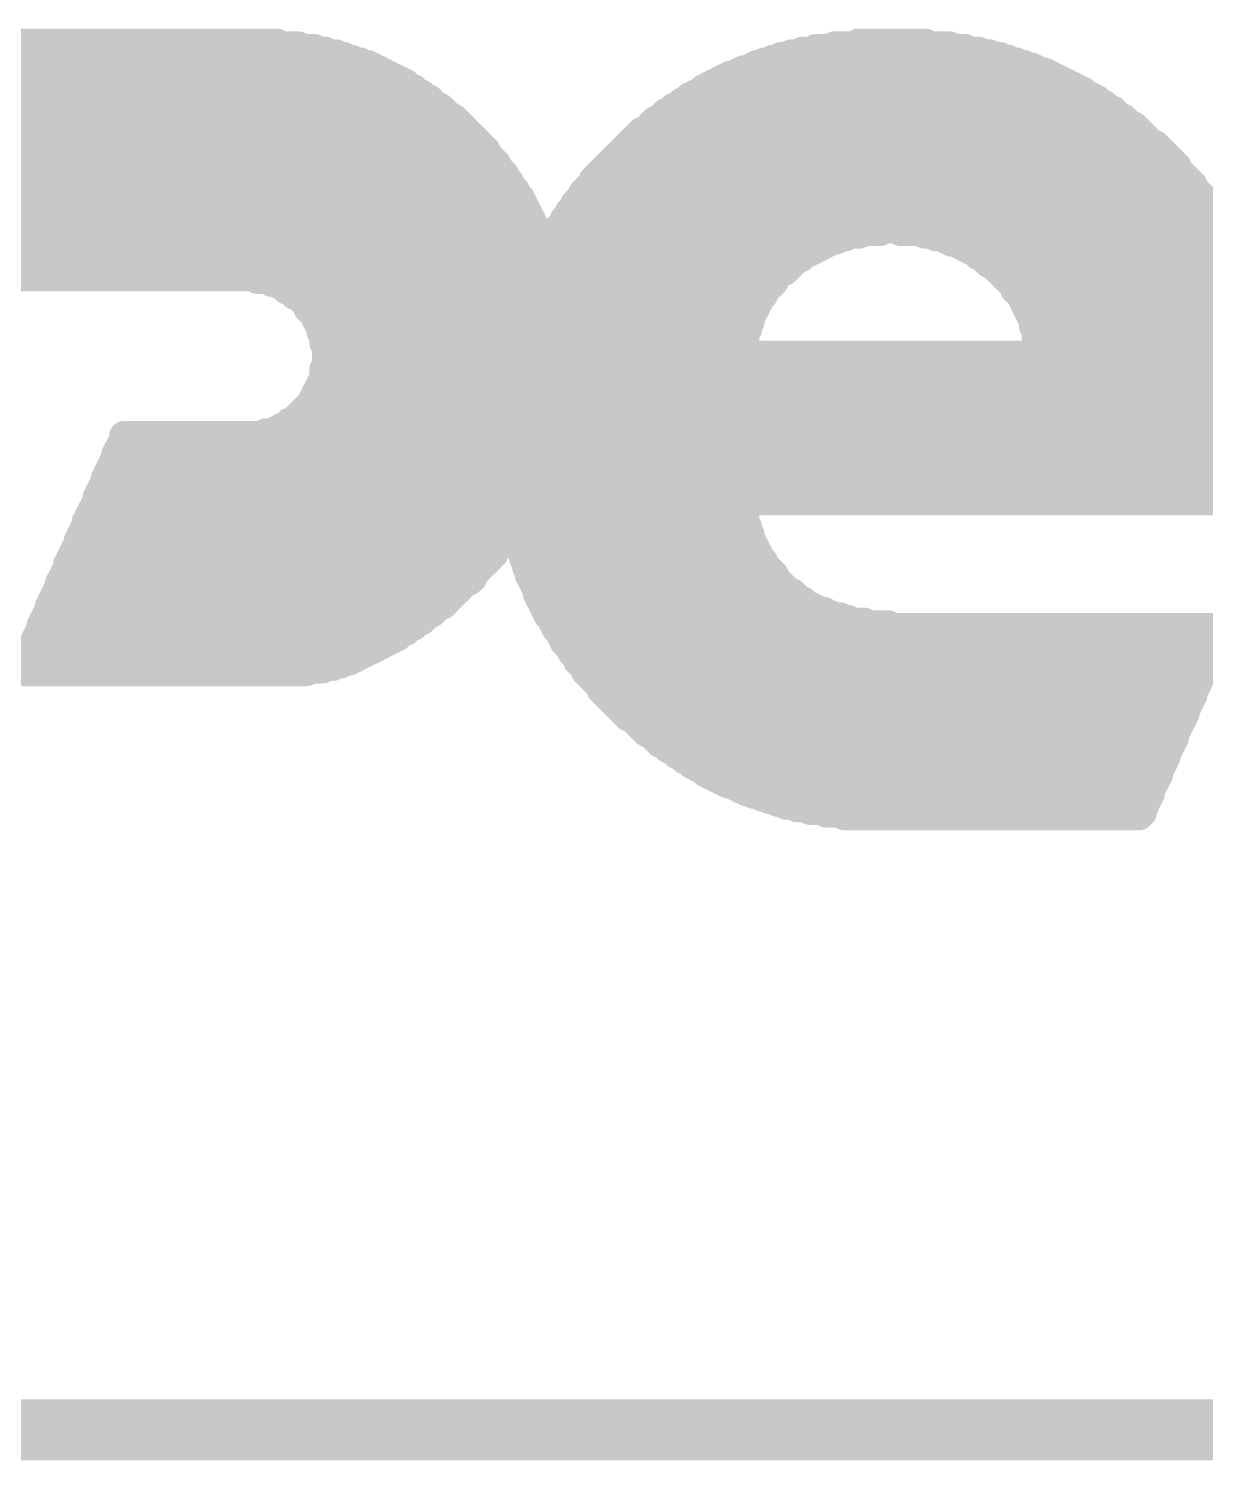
# Model space of a CAD drawing. Extents: x 97 to 206, y 100 to 175.
# Drawn here: x 155.256 to 157.182, y 162.45 to 164.793 of the extents above; entities that cross this region are included whole.
import ezdxf

# ---------------------------------------------------------------- set-up
doc = ezdxf.new("R2010")
doc.units = 0
doc.layers.get('0').update_dxf_attribs({"linetype": 'CONTINUOUS'})
doc.layers.add('SILK-TOP_PHO', color=9, linetype='CONTINUOUS')

# ---------------------------------------------------------------- blocks, each defined once
blk = doc.blocks.new('ROUND_117')
at = {"const_width": 0.02502}
blk.add_lwpolyline([(-0.01251, 0, 1), (0.01251, 0, 1)], format="xyb", close=True, dxfattribs=at)

msp = doc.modelspace()

# ---------------------------------------------------------------- linework, layer by layer
at = {"layer": 'SILK-TOP_PHO'}
for points, const_width in [([(154.850084, 164.767768), (155.662884, 164.767768)], 0.050038), ([(156.613606, 164.767768), (156.723842, 164.767768)], 0.050038), ([(154.850084, 164.763196), (155.697682, 164.763196)], 0.050038), ([(154.850084, 164.758878), (155.724098, 164.758878)], 0.050038), ([(154.850084, 164.75456), (155.74137, 164.75456)], 0.050038), ([(154.850084, 164.750242), (155.758896, 164.750242)], 0.050038), ([(154.850084, 164.745924), (155.772104, 164.745924)], 0.050038), ([(156.487114, 164.745924), (156.846016, 164.745924)], 0.050038), ([(156.50464, 164.750242), (156.82849, 164.750242)], 0.050038), ([(156.521912, 164.75456), (156.810964, 164.75456)], 0.050038), ([(156.543756, 164.758878), (156.78912, 164.758878)], 0.050038), ([(156.57449, 164.763196), (156.762958, 164.763196)], 0.050038), ([(154.850084, 164.741352), (155.785058, 164.741352)], 0.050038), ([(154.850084, 164.737034), (155.798266, 164.737034)], 0.050038), ([(154.850084, 164.732716), (155.81122, 164.732716)], 0.050038), ([(154.850084, 164.728398), (155.82011, 164.728398)], 0.050038), ([(154.850084, 164.72408), (155.828746, 164.72408)], 0.050038), ([(154.850084, 164.719762), (155.837382, 164.719762)], 0.050038), ([(156.417264, 164.719762), (156.920184, 164.719762)], 0.050038), ([(156.4259, 164.72408), (156.906976, 164.72408)], 0.050038), ([(156.439108, 164.728398), (156.89834, 164.728398)], 0.050038), ([(156.447744, 164.732716), (156.885132, 164.732716)], 0.050038), ([(156.460952, 164.737034), (156.872178, 164.737034)], 0.050038), ([(156.473906, 164.741352), (156.85897, 164.741352)], 0.050038), ([(154.850084, 164.71519), (155.846272, 164.71519)], 0.050038), ([(154.850084, 164.710872), (155.854908, 164.710872)], 0.050038), ([(154.850084, 164.706554), (155.863798, 164.706554)], 0.050038), ([(154.850084, 164.702236), (155.872434, 164.702236)], 0.050038), ([(154.850084, 164.697918), (155.876752, 164.697918)], 0.050038), ([(156.369258, 164.697918), (156.963872, 164.697918)], 0.050038), ([(156.377894, 164.702236), (156.954982, 164.702236)], 0.050038), ([(156.386784, 164.706554), (156.946346, 164.706554)], 0.050038), ([(156.39542, 164.710872), (156.93771, 164.710872)], 0.050038), ([(156.404056, 164.71519), (156.92882, 164.71519)], 0.050038), ([(154.850084, 164.693346), (155.885642, 164.693346)], 0.050038), ([(154.850084, 164.689028), (155.88996, 164.689028)], 0.050038), ([(154.850084, 164.68471), (155.898596, 164.68471)], 0.050038), ([(154.850084, 164.680392), (155.902914, 164.680392)], 0.050038), ([(154.850084, 164.676074), (155.911804, 164.676074)], 0.050038), ([(156.334206, 164.676074), (157.003242, 164.676074)], 0.050038), ([(156.338778, 164.680392), (156.994352, 164.680392)], 0.050038), ([(156.347414, 164.68471), (156.985716, 164.68471)], 0.050038), ([(156.35605, 164.689028), (156.981398, 164.689028)], 0.050038), ([(156.360622, 164.693346), (156.972508, 164.693346)], 0.050038), ([(154.850084, 164.671502), (155.916122, 164.671502)], 0.050038), ([(154.850084, 164.667184), (155.92044, 164.667184)], 0.050038), ([(154.850084, 164.662866), (155.929076, 164.662866)], 0.050038), ([(154.850084, 164.658548), (155.933648, 164.658548)], 0.050038), ([(154.850084, 164.65423), (155.937966, 164.65423)], 0.050038), ([(154.850084, 164.649912), (155.942284, 164.649912)], 0.050038), ([(156.29509, 164.649912), (157.03804, 164.649912)], 0.050038), ([(156.299408, 164.65423), (157.033722, 164.65423)], 0.050038), ([(156.308044, 164.658548), (157.029404, 164.658548)], 0.050038), ([(156.312362, 164.662866), (157.020514, 164.662866)], 0.050038), ([(156.321252, 164.667184), (157.016196, 164.667184)], 0.050038), ([(156.32557, 164.671502), (157.00756, 164.671502)], 0.050038), ([(154.850084, 164.64534), (155.95092, 164.64534)], 0.050038), ([(154.850084, 164.641022), (155.955492, 164.641022)], 0.050038), ([(154.850084, 164.636704), (155.95981, 164.636704)], 0.050038), ([(154.850084, 164.632386), (155.964128, 164.632386)], 0.050038), ([(154.850084, 164.628068), (155.968446, 164.628068)], 0.050038), ([(156.268928, 164.628068), (157.06852, 164.628068)], 0.050038), ([(156.273246, 164.632386), (157.064202, 164.632386)], 0.050038), ([(156.277564, 164.636704), (157.055566, 164.636704)], 0.050038), ([(156.281882, 164.641022), (157.051248, 164.641022)], 0.050038), ([(156.290772, 164.64534), (157.046676, 164.64534)], 0.050038), ([(154.850084, 164.623496), (155.972764, 164.623496)], 0.050038), ([(154.850084, 164.619178), (155.977082, 164.619178)], 0.050038), ([(154.850084, 164.61486), (155.981654, 164.61486)], 0.050038), ([(154.850084, 164.610542), (155.985972, 164.610542)], 0.050038), ([(154.850084, 164.606224), (155.99029, 164.606224)], 0.050038), ([(154.850084, 164.601652), (155.994608, 164.601652)], 0.050038), ([(156.238194, 164.601652), (157.099254, 164.601652)], 0.050038), ([(156.242512, 164.606224), (157.090364, 164.606224)], 0.050038), ([(156.247084, 164.610542), (157.086046, 164.610542)], 0.050038), ([(156.251402, 164.61486), (157.081728, 164.61486)], 0.050038), ([(156.25572, 164.619178), (157.07741, 164.619178)], 0.050038), ([(156.260038, 164.623496), (157.073092, 164.623496)], 0.050038), ([(154.426412, 164.597334), (155.998926, 164.597334)], 0.050038), ([(154.426412, 164.593016), (156.003498, 164.593016)], 0.050038), ([(154.430984, 164.588698), (156.003498, 164.588698)], 0.050038), ([(154.435302, 164.58438), (156.007816, 164.58438)], 0.050038), ([(154.435302, 164.580062), (156.012134, 164.580062)], 0.050038), ([(156.21635, 164.580062), (157.121098, 164.580062)], 0.050038), ([(156.220922, 164.58438), (157.116526, 164.58438)], 0.050038), ([(156.22524, 164.588698), (157.112208, 164.588698)], 0.050038), ([(156.229558, 164.593016), (157.10789, 164.593016)], 0.050038), ([(156.233876, 164.597334), (157.103572, 164.597334)], 0.050038), ([(154.43962, 164.57549), (156.016452, 164.57549)], 0.050038), ([(154.443938, 164.571172), (156.02077, 164.571172)], 0.050038), ([(154.443938, 164.566854), (156.02077, 164.566854)], 0.050038), ([(154.448256, 164.562536), (156.025342, 164.562536)], 0.050038), ([(154.448256, 164.558218), (156.02966, 164.558218)], 0.050038), ([(156.194506, 164.558218), (157.13837, 164.558218)], 0.050038), ([(156.199078, 164.562536), (157.134052, 164.562536)], 0.050038), ([(156.203396, 164.566854), (157.134052, 164.566854)], 0.050038), ([(156.207714, 164.571172), (157.129734, 164.571172)], 0.050038), ([(156.212032, 164.57549), (157.125416, 164.57549)], 0.050038), ([(154.452828, 164.553646), (156.033978, 164.553646)], 0.050038), ([(154.452828, 164.549328), (156.033978, 164.549328)], 0.050038), ([(154.457146, 164.54501), (156.038296, 164.54501)], 0.050038), ([(154.457146, 164.540692), (156.042614, 164.540692)], 0.050038), ([(154.461464, 164.536374), (156.042614, 164.536374)], 0.050038), ([(154.461464, 164.531802), (156.046932, 164.531802)], 0.050038), ([(156.172662, 164.531802), (157.160214, 164.531802)], 0.050038), ([(156.177234, 164.536374), (157.160214, 164.536374)], 0.050038), ([(156.181552, 164.54501), (157.151578, 164.54501)], 0.050038), ([(156.181552, 164.540692), (157.155896, 164.540692)], 0.050038), ([(156.18587, 164.549328), (157.14726, 164.549328)], 0.050038), ([(156.190188, 164.553646), (157.142942, 164.553646)], 0.050038), ([(154.465782, 164.527484), (156.051504, 164.527484)], 0.050038), ([(154.465782, 164.523166), (156.051504, 164.523166)], 0.050038), ([(154.4701, 164.518848), (156.055822, 164.518848)], 0.050038), ([(154.4701, 164.51453), (156.06014, 164.51453)], 0.050038), ([(154.4701, 164.510212), (156.06014, 164.510212)], 0.050038), ([(156.15539, 164.510212), (157.17774, 164.510212)], 0.050038), ([(156.159708, 164.51453), (157.17774, 164.51453)], 0.050038), ([(156.164026, 164.523166), (157.169104, 164.523166)], 0.050038), ([(156.164026, 164.518848), (157.173422, 164.518848)], 0.050038), ([(156.168344, 164.527484), (157.164532, 164.527484)], 0.050038), ([(154.474672, 164.50564), (156.064458, 164.50564)], 0.050038), ([(154.474672, 164.501322), (156.064458, 164.501322)], 0.050038), ([(154.47899, 164.497004), (156.068776, 164.497004)], 0.050038), ([(154.47899, 164.492686), (156.068776, 164.492686)], 0.050038), ([(154.47899, 164.488368), (156.073348, 164.488368)], 0.050038), ([(156.142182, 164.492686), (157.190948, 164.492686)], 0.050038), ([(156.142182, 164.488368), (157.195266, 164.488368)], 0.050038), ([(156.1465, 164.497004), (157.186376, 164.497004)], 0.050038), ([(156.151072, 164.50564), (157.182058, 164.50564)], 0.050038), ([(156.151072, 164.501322), (157.186376, 164.501322)], 0.050038), ([(154.483308, 164.483796), (156.073348, 164.483796)], 0.050038), ([(154.483308, 164.479478), (156.077666, 164.479478)], 0.050038), ([(154.483308, 164.47516), (156.077666, 164.47516)], 0.050038), ([(154.483308, 164.470842), (156.081984, 164.470842)], 0.050038), ([(154.487626, 164.466524), (156.081984, 164.466524)], 0.050038), ([(154.487626, 164.461952), (156.086302, 164.461952)], 0.050038), ([(156.124656, 164.466524), (158.260542, 164.466524)], 0.050038), ([(156.124656, 164.461952), (156.64942, 164.461952)], 0.050038), ([(156.129228, 164.470842), (158.260542, 164.470842)], 0.050038), ([(156.133546, 164.479478), (157.199584, 164.479478)], 0.050038), ([(156.133546, 164.47516), (158.260542, 164.47516)], 0.050038), ([(156.137864, 164.483796), (157.195266, 164.483796)], 0.050038), ([(156.683456, 164.461952), (158.260542, 164.461952)], 0.050038), ([(154.487626, 164.457634), (156.086302, 164.457634)], 0.050038), ([(154.491944, 164.453316), (156.09062, 164.453316)], 0.050038), ([(154.491944, 164.448998), (156.09062, 164.448998)], 0.050038), ([(154.491944, 164.44468), (156.09062, 164.44468)], 0.050038), ([(154.491944, 164.440362), (156.095192, 164.440362)], 0.050038), ([(156.111702, 164.44468), (156.566616, 164.44468)], 0.050038), ([(156.111702, 164.440362), (156.557726, 164.440362)], 0.050038), ([(156.11602, 164.453316), (156.592778, 164.453316)], 0.050038), ([(156.11602, 164.448998), (156.57957, 164.448998)], 0.050038), ([(156.120338, 164.457634), (156.614622, 164.457634)], 0.050038), ([(156.722826, 164.457634), (158.26486, 164.457634)], 0.050038), ([(156.740352, 164.453316), (158.26486, 164.453316)], 0.050038), ([(156.757878, 164.448998), (158.26486, 164.448998)], 0.050038), ([(156.766514, 164.44468), (158.26486, 164.44468)], 0.050038), ([(156.779722, 164.440362), (158.26486, 164.440362)], 0.050038), ([(154.491944, 164.43579), (156.095192, 164.43579)], 0.050038), ([(154.496262, 164.431472), (156.095192, 164.431472)], 0.050038), ([(154.496262, 164.427154), (156.531564, 164.427154)], 0.050038), ([(154.496262, 164.422836), (156.522928, 164.422836)], 0.050038), ([(154.496262, 164.418518), (156.51861, 164.418518)], 0.050038), ([(154.496262, 164.413946), (156.50972, 164.413946)], 0.050038), ([(156.107384, 164.43579), (156.54909, 164.43579)], 0.050038), ([(156.107384, 164.431472), (156.540454, 164.431472)], 0.050038), ([(156.788358, 164.43579), (158.26486, 164.43579)], 0.050038), ([(156.796994, 164.431472), (158.269178, 164.431472)], 0.050038), ([(156.805884, 164.427154), (158.269178, 164.427154)], 0.050038), ([(156.810202, 164.422836), (158.269178, 164.422836)], 0.050038), ([(156.818838, 164.418518), (157.710378, 164.418518)], 0.050038), ([(156.823156, 164.413946), (157.692852, 164.413946)], 0.050038), ([(154.496262, 164.409628), (156.505402, 164.409628)], 0.050038), ([(154.500834, 164.40531), (156.501084, 164.40531)], 0.050038), ([(154.500834, 164.400992), (156.496766, 164.400992)], 0.050038), ([(154.500834, 164.396674), (156.492448, 164.396674)], 0.050038), ([(154.500834, 164.392102), (156.483558, 164.392102)], 0.050038), ([(156.827728, 164.409628), (157.679898, 164.409628)], 0.050038), ([(156.836364, 164.40531), (157.671008, 164.40531)], 0.050038), ([(156.840682, 164.400992), (157.662372, 164.400992)], 0.050038), ([(156.845, 164.396674), (157.658054, 164.396674)], 0.050038), ([(156.849572, 164.392102), (157.649164, 164.392102)], 0.050038), ([(154.500834, 164.387784), (156.47924, 164.387784)], 0.050038), ([(155.631388, 164.383466), (156.474922, 164.383466)], 0.050038), ([(155.653232, 164.379148), (156.474922, 164.379148)], 0.050038), ([(155.66644, 164.37483), (156.470604, 164.37483)], 0.050038), ([(155.675076, 164.370512), (156.466032, 164.370512)], 0.050038), ([(156.85389, 164.387784), (157.644846, 164.387784)], 0.050038), ([(156.858208, 164.383466), (157.640528, 164.383466)], 0.050038), ([(156.862526, 164.379148), (157.63621, 164.379148)], 0.050038), ([(156.866844, 164.37483), (157.631892, 164.37483)], 0.050038), ([(156.871162, 164.370512), (157.62732, 164.370512)], 0.050038), ([(155.679394, 164.36594), (156.461714, 164.36594)], 0.050038), ([(155.688284, 164.361622), (156.457396, 164.361622)], 0.050038), ([(155.692602, 164.357304), (156.457396, 164.357304)], 0.050038), ([(155.701238, 164.352986), (156.453078, 164.352986)], 0.050038), ([(155.705556, 164.348668), (156.44876, 164.348668)], 0.050038), ([(155.710128, 164.344096), (156.44876, 164.344096)], 0.050038), ([(156.871162, 164.36594), (157.623002, 164.36594)], 0.050038), ([(156.875734, 164.361622), (157.618684, 164.361622)], 0.050038), ([(156.880052, 164.357304), (157.618684, 164.357304)], 0.050038), ([(156.88437, 164.352986), (157.614366, 164.352986)], 0.050038), ([(156.88437, 164.348668), (157.614366, 164.348668)], 0.050038), ([(156.888688, 164.344096), (157.610048, 164.344096)], 0.050038), ([(155.714446, 164.339778), (156.444442, 164.339778)], 0.050038), ([(155.714446, 164.33546), (156.444442, 164.33546)], 0.050038), ([(155.718764, 164.331142), (156.43987, 164.331142)], 0.050038), ([(155.723082, 164.326824), (156.43987, 164.326824)], 0.050038), ([(155.7274, 164.322252), (156.435552, 164.322252)], 0.050038), ([(156.888688, 164.339778), (157.605476, 164.339778)], 0.050038), ([(156.893006, 164.33546), (157.605476, 164.33546)], 0.050038), ([(156.893006, 164.331142), (157.605476, 164.331142)], 0.050038), ([(156.897578, 164.326824), (157.601158, 164.326824)], 0.050038), ([(156.897578, 164.322252), (157.601158, 164.322252)], 0.050038), ([(155.7274, 164.317934), (156.435552, 164.317934)], 0.050038), ([(155.731972, 164.313616), (156.435552, 164.313616)], 0.050038), ([(155.731972, 164.309298), (156.431234, 164.309298)], 0.050038), ([(155.73629, 164.30498), (156.431234, 164.30498)], 0.050038), ([(155.73629, 164.300662), (156.431234, 164.300662)], 0.050038), ([(156.901896, 164.317934), (157.601158, 164.317934)], 0.050038), ([(156.901896, 164.313616), (157.59684, 164.313616)], 0.050038), ([(156.901896, 164.309298), (157.59684, 164.309298)], 0.050038), ([(156.901896, 164.30498), (157.59684, 164.30498)], 0.050038), ([(156.906214, 164.300662), (157.59684, 164.300662)], 0.050038), ([(155.73629, 164.29609), (156.426916, 164.29609)], 0.050038), ([(155.740608, 164.291772), (156.426916, 164.291772)], 0.050038), ([(155.740608, 164.287454), (156.426916, 164.287454)], 0.050038), ([(155.740608, 164.283136), (156.426916, 164.283136)], 0.050038), ([(155.740608, 164.278818), (156.426916, 164.278818)], 0.050038), ([(155.744926, 164.274246), (156.426916, 164.274246)], 0.050038), ([(156.906214, 164.29609), (157.592522, 164.29609)], 0.050038), ([(156.906214, 164.291772), (157.592522, 164.291772)], 0.050038), ([(156.906214, 164.287454), (157.592522, 164.287454)], 0.050038), ([(156.910532, 164.283136), (157.592522, 164.283136)], 0.050038), ([(156.910532, 164.278818), (157.592522, 164.278818)], 0.050038), ([(156.910532, 164.274246), (157.592522, 164.274246)], 0.050038), ([(155.744926, 164.269928), (156.426916, 164.269928)], 0.050038), ([(155.744926, 164.26561), (156.422598, 164.26561)], 0.050038), ([(155.744926, 164.261292), (156.422598, 164.261292)], 0.050038), ([(155.744926, 164.256974), (157.588204, 164.256974)], 0.050038), ([(155.744926, 164.252402), (157.588204, 164.252402)], 0.050038), ([(156.910532, 164.269928), (157.592522, 164.269928)], 0.050038), ([(156.910532, 164.26561), (157.592522, 164.26561)], 0.050038), ([(156.910532, 164.261292), (157.588204, 164.261292)], 0.050038), ([(155.740608, 164.23513), (157.588204, 164.23513)], 0.050038), ([(155.740608, 164.230812), (157.588204, 164.230812)], 0.050038), ([(155.744926, 164.248084), (157.588204, 164.248084)], 0.050038), ([(155.744926, 164.243766), (157.588204, 164.243766)], 0.050038), ([(155.744926, 164.239448), (157.588204, 164.239448)], 0.050038), ([(155.731972, 164.204396), (157.588204, 164.204396)], 0.050038), ([(155.73629, 164.213286), (157.588204, 164.213286)], 0.050038), ([(155.73629, 164.208968), (157.588204, 164.208968)], 0.050038), ([(155.740608, 164.22624), (157.588204, 164.22624)], 0.050038), ([(155.740608, 164.221922), (157.588204, 164.221922)], 0.050038), ([(155.740608, 164.217604), (157.588204, 164.217604)], 0.050038), ([(155.723082, 164.187124), (157.588204, 164.187124)], 0.050038), ([(155.723082, 164.182552), (157.588204, 164.182552)], 0.050038), ([(155.7274, 164.19576), (157.588204, 164.19576)], 0.050038), ([(155.7274, 164.191442), (157.588204, 164.191442)], 0.050038), ([(155.731972, 164.200078), (157.588204, 164.200078)], 0.050038), ([(155.69692, 164.15639), (157.588204, 164.15639)], 0.050038), ([(155.701238, 164.160962), (157.588204, 164.160962)], 0.050038), ([(155.705556, 164.16528), (157.588204, 164.16528)], 0.050038), ([(155.710128, 164.169598), (157.588204, 164.169598)], 0.050038), ([(155.714446, 164.173916), (157.588204, 164.173916)], 0.050038), ([(155.718764, 164.178234), (157.588204, 164.178234)], 0.050038), ([(155.662122, 164.134546), (157.588204, 164.134546)], 0.050038), ([(155.670758, 164.139118), (157.588204, 164.139118)], 0.050038), ([(155.679394, 164.143436), (157.588204, 164.143436)], 0.050038), ([(155.683712, 164.147754), (157.588204, 164.147754)], 0.050038), ([(155.692602, 164.152072), (157.588204, 164.152072)], 0.050038), ([(155.408884, 164.112702), (157.588204, 164.112702)], 0.050038), ([(155.413202, 164.12591), (157.588204, 164.12591)], 0.050038), ([(155.413202, 164.121592), (157.588204, 164.121592)], 0.050038), ([(155.413202, 164.117274), (157.588204, 164.117274)], 0.050038), ([(155.644596, 164.130228), (157.588204, 164.130228)], 0.050038), ([(155.399994, 164.09543), (157.588204, 164.09543)], 0.050038), ([(155.399994, 164.091112), (157.588204, 164.091112)], 0.050038), ([(155.399994, 164.08654), (157.588204, 164.08654)], 0.050038), ([(155.404312, 164.104066), (157.588204, 164.104066)], 0.050038), ([(155.404312, 164.099748), (157.588204, 164.099748)], 0.050038), ([(155.408884, 164.108384), (157.588204, 164.108384)], 0.050038), ([(155.38704, 164.064696), (157.588204, 164.064696)], 0.050038), ([(155.391358, 164.073586), (157.588204, 164.073586)], 0.050038), ([(155.391358, 164.069268), (157.588204, 164.069268)], 0.050038), ([(155.395676, 164.082222), (157.588204, 164.082222)], 0.050038), ([(155.395676, 164.077904), (157.588204, 164.077904)], 0.050038), ([(155.37815, 164.042852), (157.588204, 164.042852)], 0.050038), ([(155.382722, 164.05606), (157.588204, 164.05606)], 0.050038), ([(155.382722, 164.051742), (157.588204, 164.051742)], 0.050038), ([(155.382722, 164.047424), (157.588204, 164.047424)], 0.050038), ([(155.38704, 164.060378), (157.588204, 164.060378)], 0.050038), ([(155.369514, 164.02558), (157.588204, 164.02558)], 0.050038), ([(155.369514, 164.021262), (157.588204, 164.021262)], 0.050038), ([(155.369514, 164.01669), (156.422598, 164.01669)], 0.050038), ([(155.373832, 164.034216), (157.588204, 164.034216)], 0.050038), ([(155.373832, 164.029898), (157.588204, 164.029898)], 0.050038), ([(155.37815, 164.038534), (157.588204, 164.038534)], 0.050038), ([(155.356306, 163.994846), (156.426916, 163.994846)], 0.050038), ([(155.360878, 164.003736), (156.426916, 164.003736)], 0.050038), ([(155.360878, 163.999418), (156.426916, 163.999418)], 0.050038), ([(155.365196, 164.012372), (156.422598, 164.012372)], 0.050038), ([(155.365196, 164.008054), (156.426916, 164.008054)], 0.050038), ([(155.34767, 163.973002), (156.042614, 163.973002)], 0.050038), ([(155.351988, 163.98621), (156.426916, 163.98621)], 0.050038), ([(155.351988, 163.981892), (156.426916, 163.981892)], 0.050038), ([(155.351988, 163.977574), (156.046932, 163.977574)], 0.050038), ([(155.356306, 163.990528), (156.426916, 163.990528)], 0.050038), ([(156.054806, 163.977574), (156.431234, 163.977574)], 0.050038), ([(156.054806, 163.973002), (156.431234, 163.973002)], 0.050038), ([(155.339034, 163.95573), (156.02966, 163.95573)], 0.050038), ([(155.339034, 163.951412), (156.02966, 163.951412)], 0.050038), ([(155.339034, 163.94684), (156.025342, 163.94684)], 0.050038), ([(155.343352, 163.964366), (156.038296, 163.964366)], 0.050038), ([(155.343352, 163.960048), (156.033978, 163.960048)], 0.050038), ([(155.34767, 163.968684), (156.038296, 163.968684)], 0.050038), ([(156.054806, 163.968684), (156.431234, 163.968684)], 0.050038), ([(156.054806, 163.964366), (156.435552, 163.964366)], 0.050038), ([(156.059378, 163.960048), (156.435552, 163.960048)], 0.050038), ([(156.059378, 163.95573), (156.435552, 163.95573)], 0.050038), ([(156.059378, 163.951412), (156.43987, 163.951412)], 0.050038), ([(156.063696, 163.94684), (156.43987, 163.94684)], 0.050038), ([(155.325826, 163.924996), (156.007816, 163.924996)], 0.050038), ([(155.330144, 163.933886), (156.016452, 163.933886)], 0.050038), ([(155.330144, 163.929568), (156.012134, 163.929568)], 0.050038), ([(155.334462, 163.942522), (156.02077, 163.942522)], 0.050038), ([(155.334462, 163.938204), (156.016452, 163.938204)], 0.050038), ([(156.063696, 163.942522), (156.444442, 163.942522)], 0.050038), ([(156.063696, 163.938204), (156.444442, 163.938204)], 0.050038), ([(156.068014, 163.933886), (156.44876, 163.933886)], 0.050038), ([(156.068014, 163.929568), (156.44876, 163.929568)], 0.050038), ([(156.068014, 163.924996), (156.453078, 163.924996)], 0.050038), ([(155.31719, 163.903152), (155.985972, 163.903152)], 0.050038), ([(155.31719, 163.898834), (155.981654, 163.898834)], 0.050038), ([(155.321508, 163.91636), (155.998926, 163.91636)], 0.050038), ([(155.321508, 163.912042), (155.994608, 163.912042)], 0.050038), ([(155.321508, 163.907724), (155.99029, 163.907724)], 0.050038), ([(155.325826, 163.920678), (156.003498, 163.920678)], 0.050038), ([(156.072332, 163.920678), (156.457396, 163.920678)], 0.050038), ([(156.072332, 163.91636), (156.457396, 163.91636)], 0.050038), ([(156.072332, 163.912042), (156.461714, 163.912042)], 0.050038), ([(156.07665, 163.907724), (156.466032, 163.907724)], 0.050038), ([(156.07665, 163.903152), (156.470604, 163.903152)], 0.050038), ([(156.07665, 163.898834), (156.474922, 163.898834)], 0.050038), ([(155.3083, 163.88588), (155.968446, 163.88588)], 0.050038), ([(155.3083, 163.881562), (155.964128, 163.881562)], 0.050038), ([(155.3083, 163.87699), (155.95981, 163.87699)], 0.050038), ([(155.312872, 163.894516), (155.981654, 163.894516)], 0.050038), ([(155.312872, 163.890198), (155.977082, 163.890198)], 0.050038), ([(156.081222, 163.894516), (156.474922, 163.894516)], 0.050038), ([(156.081222, 163.890198), (156.47924, 163.890198)], 0.050038), ([(156.08554, 163.88588), (156.483558, 163.88588)], 0.050038), ([(156.08554, 163.881562), (156.487876, 163.881562)], 0.050038), ([(156.089858, 163.87699), (156.492448, 163.87699)], 0.050038), ([(155.295346, 163.855146), (155.937966, 163.855146)], 0.050038), ([(155.299664, 163.864036), (155.946602, 163.864036)], 0.050038), ([(155.299664, 163.859718), (155.942284, 163.859718)], 0.050038), ([(155.303982, 163.872672), (155.955492, 163.872672)], 0.050038), ([(155.303982, 163.868354), (155.95092, 163.868354)], 0.050038), ([(156.089858, 163.872672), (156.496766, 163.872672)], 0.050038), ([(156.089858, 163.868354), (156.505402, 163.868354)], 0.050038), ([(156.094176, 163.864036), (156.50972, 163.864036)], 0.050038), ([(156.094176, 163.859718), (156.514292, 163.859718)], 0.050038), ([(156.098494, 163.855146), (156.522928, 163.855146)], 0.050038), ([(155.286456, 163.833302), (155.907232, 163.833302)], 0.050038), ([(155.286456, 163.828984), (155.902914, 163.828984)], 0.050038), ([(155.291028, 163.84651), (155.924758, 163.84651)], 0.050038), ([(155.291028, 163.842192), (155.92044, 163.842192)], 0.050038), ([(155.291028, 163.837874), (155.916122, 163.837874)], 0.050038), ([(155.295346, 163.850828), (155.933648, 163.850828)], 0.050038), ([(156.098494, 163.850828), (156.527246, 163.850828)], 0.050038), ([(156.102812, 163.84651), (156.535882, 163.84651)], 0.050038), ([(156.102812, 163.842192), (156.544772, 163.842192)], 0.050038), ([(156.107384, 163.837874), (156.557726, 163.837874)], 0.050038), ([(156.107384, 163.833302), (156.566616, 163.833302)], 0.050038), ([(156.111702, 163.828984), (156.584142, 163.828984)], 0.050038), ([(155.27782, 163.81603), (155.885642, 163.81603)], 0.050038), ([(155.27782, 163.811712), (155.876752, 163.811712)], 0.050038), ([(155.27782, 163.80714), (155.872434, 163.80714)], 0.050038), ([(155.282138, 163.824666), (155.898596, 163.824666)], 0.050038), ([(155.282138, 163.820348), (155.88996, 163.820348)], 0.050038), ([(156.11602, 163.824666), (156.597096, 163.824666)], 0.050038), ([(156.11602, 163.820348), (156.623258, 163.820348)], 0.050038), ([(156.120338, 163.81603), (156.662628, 163.81603)], 0.050038), ([(156.120338, 163.811712), (157.588204, 163.811712)], 0.050038), ([(156.124656, 163.80714), (157.588204, 163.80714)], 0.050038), ([(155.264612, 163.785296), (155.833064, 163.785296)], 0.050038), ([(155.269184, 163.794186), (155.85059, 163.794186)], 0.050038), ([(155.269184, 163.789868), (155.841954, 163.789868)], 0.050038), ([(155.273502, 163.802822), (155.863798, 163.802822)], 0.050038), ([(155.273502, 163.798504), (155.859226, 163.798504)], 0.050038), ([(156.129228, 163.802822), (157.588204, 163.802822)], 0.050038), ([(156.129228, 163.798504), (157.199584, 163.798504)], 0.050038), ([(156.133546, 163.794186), (157.199584, 163.794186)], 0.050038), ([(156.133546, 163.789868), (157.195266, 163.789868)], 0.050038), ([(156.137864, 163.785296), (157.195266, 163.785296)], 0.050038), ([(155.255976, 163.763452), (155.789376, 163.763452)], 0.050038), ([(155.255976, 163.759134), (155.78074, 163.759134)], 0.050038), ([(155.260294, 163.77666), (155.815792, 163.77666)], 0.050038), ([(155.260294, 163.772342), (155.806902, 163.772342)], 0.050038), ([(155.260294, 163.768024), (155.798266, 163.768024)], 0.050038), ([(155.264612, 163.780978), (155.824428, 163.780978)], 0.050038), ([(156.142182, 163.780978), (157.190948, 163.780978)], 0.050038), ([(156.1465, 163.77666), (157.190948, 163.77666)], 0.050038), ([(156.1465, 163.772342), (157.186376, 163.772342)], 0.050038), ([(156.151072, 163.768024), (157.186376, 163.768024)], 0.050038), ([(156.15539, 163.763452), (157.186376, 163.763452)], 0.050038), ([(156.15539, 163.759134), (157.182058, 163.759134)], 0.050038), ([(155.24734, 163.74618), (155.737052, 163.74618)], 0.050038), ([(155.24734, 163.741862), (155.71089, 163.741862)], 0.050038), ([(155.251658, 163.754816), (155.767532, 163.754816)], 0.050038), ([(155.251658, 163.750498), (155.754578, 163.750498)], 0.050038), ([(156.159708, 163.754816), (157.182058, 163.754816)], 0.050038), ([(156.164026, 163.750498), (157.17774, 163.750498)], 0.050038), ([(156.168344, 163.74618), (157.17774, 163.74618)], 0.050038), ([(156.168344, 163.741862), (157.173422, 163.741862)], 0.050038), ([(156.172662, 163.73729), (157.173422, 163.73729)], 0.050038), ([(156.177234, 163.732972), (157.173422, 163.732972)], 0.050038), ([(156.181552, 163.728654), (157.169104, 163.728654)], 0.050038), ([(156.18587, 163.724336), (157.169104, 163.724336)], 0.050038), ([(156.190188, 163.720018), (157.164532, 163.720018)], 0.050038), ([(156.194506, 163.715446), (157.164532, 163.715446)], 0.050038), ([(156.194506, 163.711128), (157.160214, 163.711128)], 0.050038), ([(156.199078, 163.70681), (157.160214, 163.70681)], 0.050038), ([(156.203396, 163.702492), (157.160214, 163.702492)], 0.050038), ([(156.207714, 163.698174), (157.155896, 163.698174)], 0.050038), ([(156.212032, 163.693602), (157.155896, 163.693602)], 0.050038), ([(156.21635, 163.689284), (157.151578, 163.689284)], 0.050038), ([(156.220922, 163.684966), (157.151578, 163.684966)], 0.050038), ([(156.22524, 163.680648), (157.14726, 163.680648)], 0.050038), ([(156.229558, 163.67633), (157.14726, 163.67633)], 0.050038), ([(156.233876, 163.672012), (157.14726, 163.672012)], 0.050038), ([(156.238194, 163.66744), (157.142942, 163.66744)], 0.050038), ([(156.247084, 163.663122), (157.142942, 163.663122)], 0.050038), ([(156.251402, 163.658804), (157.13837, 163.658804)], 0.050038), ([(156.25572, 163.654486), (157.13837, 163.654486)], 0.050038), ([(156.260038, 163.650168), (157.134052, 163.650168)], 0.050038), ([(156.264356, 163.645596), (157.134052, 163.645596)], 0.050038), ([(156.268928, 163.641278), (157.129734, 163.641278)], 0.050038), ([(156.277564, 163.63696), (157.129734, 163.63696)], 0.050038), ([(156.281882, 163.632642), (157.129734, 163.632642)], 0.050038), ([(156.2862, 163.628324), (157.125416, 163.628324)], 0.050038), ([(156.290772, 163.623752), (157.125416, 163.623752)], 0.050038), ([(156.299408, 163.619434), (157.121098, 163.619434)], 0.050038), ([(156.303726, 163.615116), (157.121098, 163.615116)], 0.050038), ([(156.312362, 163.610798), (157.116526, 163.610798)], 0.050038), ([(156.316934, 163.60648), (157.116526, 163.60648)], 0.050038), ([(156.32557, 163.602162), (157.116526, 163.602162)], 0.050038), ([(156.329888, 163.59759), (157.112208, 163.59759)], 0.050038), ([(156.338778, 163.593272), (157.112208, 163.593272)], 0.050038), ([(156.343096, 163.588954), (157.10789, 163.588954)], 0.050038), ([(156.351732, 163.584636), (157.10789, 163.584636)], 0.050038), ([(156.360622, 163.580318), (157.103572, 163.580318)], 0.050038), ([(156.36494, 163.575746), (157.103572, 163.575746)], 0.050038), ([(156.373576, 163.571428), (157.103572, 163.571428)], 0.050038), ([(156.382212, 163.56711), (157.099254, 163.56711)], 0.050038), ([(156.391102, 163.562792), (157.099254, 163.562792)], 0.050038), ([(156.399738, 163.558474), (157.094682, 163.558474)], 0.050038), ([(156.412946, 163.553902), (157.094682, 163.553902)], 0.050038), ([(156.421582, 163.549584), (157.090364, 163.549584)], 0.050038), ([(156.430472, 163.545266), (157.090364, 163.545266)], 0.050038), ([(156.443426, 163.540948), (157.090364, 163.540948)], 0.050038), ([(156.456634, 163.53663), (157.086046, 163.53663)], 0.050038), ([(156.469588, 163.532312), (157.086046, 163.532312)], 0.050038), ([(156.482796, 163.52774), (157.081728, 163.52774)], 0.050038), ([(156.49575, 163.523422), (157.081728, 163.523422)], 0.050038), ([(156.513276, 163.519104), (157.07741, 163.519104)], 0.050038), ([(156.53512, 163.514786), (157.07741, 163.514786)], 0.050038), ([(156.561282, 163.510468), (157.07741, 163.510468)], 0.050038), ([(156.591762, 163.505896), (157.073092, 163.505896)], 0.050038), ([(140.24991, 162.500056), (191.499998, 162.500056)], 0.100076)]:
    msp.add_lwpolyline(points, dxfattribs=dict(at, const_width=const_width))

# ---------------------------------------------------------------- block references
for p in [(155.662884, 164.767768), (156.613606, 164.767768), (156.723842, 164.767768), (155.697682, 164.763196), (155.724098, 164.758878), (155.74137, 164.75456), (155.758896, 164.750242), (155.772104, 164.745924), (156.487114, 164.745924), (156.50464, 164.750242), (156.521912, 164.75456), (156.543756, 164.758878), (156.57449, 164.763196), (156.762958, 164.763196), (156.78912, 164.758878), (156.810964, 164.75456), (156.82849, 164.750242), (156.846016, 164.745924), (155.785058, 164.741352), (155.798266, 164.737034), (155.81122, 164.732716), (155.82011, 164.728398), (155.828746, 164.72408), (155.837382, 164.719762), (156.417264, 164.719762), (156.4259, 164.72408), (156.439108, 164.728398), (156.447744, 164.732716), (156.460952, 164.737034), (156.473906, 164.741352), (156.85897, 164.741352), (156.872178, 164.737034), (156.885132, 164.732716), (156.89834, 164.728398), (156.906976, 164.72408), (156.920184, 164.719762), (155.846272, 164.71519), (155.854908, 164.710872), (155.863798, 164.706554), (155.872434, 164.702236), (155.876752, 164.697918), (156.369258, 164.697918), (156.377894, 164.702236), (156.386784, 164.706554), (156.39542, 164.710872), (156.404056, 164.71519), (156.92882, 164.71519), (156.93771, 164.710872), (156.946346, 164.706554), (156.954982, 164.702236), (156.963872, 164.697918), (155.885642, 164.693346), (155.88996, 164.689028), (155.898596, 164.68471), (155.902914, 164.680392), (155.911804, 164.676074), (156.334206, 164.676074), (156.338778, 164.680392), (156.347414, 164.68471), (156.35605, 164.689028), (156.360622, 164.693346), (156.972508, 164.693346), (156.981398, 164.689028), (156.985716, 164.68471), (156.994352, 164.680392), (157.003242, 164.676074), (155.916122, 164.671502), (155.92044, 164.667184), (155.929076, 164.662866), (155.933648, 164.658548), (155.937966, 164.65423), (155.942284, 164.649912), (156.29509, 164.649912), (156.299408, 164.65423), (156.308044, 164.658548), (156.312362, 164.662866), (156.321252, 164.667184), (156.32557, 164.671502), (157.00756, 164.671502), (157.016196, 164.667184), (157.020514, 164.662866), (157.029404, 164.658548), (157.033722, 164.65423), (157.03804, 164.649912), (155.95092, 164.64534), (155.955492, 164.641022), (155.95981, 164.636704), (155.964128, 164.632386), (155.968446, 164.628068), (156.268928, 164.628068), (156.273246, 164.632386), (156.277564, 164.636704), (156.281882, 164.641022), (156.290772, 164.64534), (157.046676, 164.64534), (157.051248, 164.641022), (157.055566, 164.636704), (157.064202, 164.632386), (157.06852, 164.628068), (155.972764, 164.623496), (155.977082, 164.619178), (155.981654, 164.61486), (155.985972, 164.610542), (155.99029, 164.606224), (155.994608, 164.601652), (156.238194, 164.601652), (156.242512, 164.606224), (156.247084, 164.610542), (156.251402, 164.61486), (156.25572, 164.619178), (156.260038, 164.623496), (157.073092, 164.623496), (157.07741, 164.619178), (157.081728, 164.61486), (157.086046, 164.610542), (157.090364, 164.606224), (157.099254, 164.601652), (155.998926, 164.597334), (156.003498, 164.593016), (156.003498, 164.588698), (156.007816, 164.58438), (156.012134, 164.580062), (156.21635, 164.580062), (156.220922, 164.58438), (156.22524, 164.588698), (156.229558, 164.593016), (156.233876, 164.597334), (157.103572, 164.597334), (157.10789, 164.593016), (157.112208, 164.588698), (157.116526, 164.58438), (157.121098, 164.580062), (156.016452, 164.57549), (156.02077, 164.571172), (156.02077, 164.566854), (156.025342, 164.562536), (156.02966, 164.558218), (156.194506, 164.558218), (156.199078, 164.562536), (156.203396, 164.566854), (156.207714, 164.571172), (156.212032, 164.57549), (157.125416, 164.57549), (157.129734, 164.571172), (157.134052, 164.566854), (157.134052, 164.562536), (157.13837, 164.558218), (156.033978, 164.553646), (156.033978, 164.549328), (156.038296, 164.54501), (156.042614, 164.540692), (156.042614, 164.536374), (156.046932, 164.531802), (156.172662, 164.531802), (156.177234, 164.536374), (156.181552, 164.54501), (156.181552, 164.540692), (156.18587, 164.549328), (156.190188, 164.553646), (157.142942, 164.553646), (157.14726, 164.549328), (157.151578, 164.54501), (157.155896, 164.540692), (157.160214, 164.536374), (157.160214, 164.531802), (156.051504, 164.527484), (156.051504, 164.523166), (156.055822, 164.518848), (156.06014, 164.51453), (156.06014, 164.510212), (156.15539, 164.510212), (156.159708, 164.51453), (156.164026, 164.523166), (156.164026, 164.518848), (156.168344, 164.527484), (157.164532, 164.527484), (157.169104, 164.523166), (157.173422, 164.518848), (157.17774, 164.51453), (157.17774, 164.510212), (156.064458, 164.50564), (156.064458, 164.501322), (156.068776, 164.497004), (156.068776, 164.492686), (156.073348, 164.488368), (156.142182, 164.492686), (156.142182, 164.488368), (156.1465, 164.497004), (156.151072, 164.50564), (156.151072, 164.501322), (157.182058, 164.50564), (157.186376, 164.501322), (157.186376, 164.497004), (157.190948, 164.492686), (157.195266, 164.488368), (156.073348, 164.483796), (156.077666, 164.479478), (156.077666, 164.47516), (156.081984, 164.470842), (156.081984, 164.466524), (156.086302, 164.461952), (156.124656, 164.466524), (156.124656, 164.461952), (156.129228, 164.470842), (156.133546, 164.479478), (156.133546, 164.47516), (156.137864, 164.483796), (156.64942, 164.461952), (156.683456, 164.461952), (157.195266, 164.483796), (157.199584, 164.479478), (156.086302, 164.457634), (156.09062, 164.453316), (156.09062, 164.448998), (156.09062, 164.44468), (156.095192, 164.440362), (156.111702, 164.44468), (156.111702, 164.440362), (156.11602, 164.453316), (156.11602, 164.448998), (156.120338, 164.457634), (156.557726, 164.440362), (156.566616, 164.44468), (156.57957, 164.448998), (156.592778, 164.453316), (156.614622, 164.457634), (156.722826, 164.457634), (156.740352, 164.453316), (156.757878, 164.448998), (156.766514, 164.44468), (156.779722, 164.440362), (156.095192, 164.43579), (156.095192, 164.431472), (156.107384, 164.43579), (156.107384, 164.431472), (156.50972, 164.413946), (156.51861, 164.418518), (156.522928, 164.422836), (156.531564, 164.427154), (156.540454, 164.431472), (156.54909, 164.43579), (156.788358, 164.43579), (156.796994, 164.431472), (156.805884, 164.427154), (156.810202, 164.422836), (156.818838, 164.418518), (156.823156, 164.413946), (156.483558, 164.392102), (156.492448, 164.396674), (156.496766, 164.400992), (156.501084, 164.40531), (156.505402, 164.409628), (156.827728, 164.409628), (156.836364, 164.40531), (156.840682, 164.400992), (156.845, 164.396674), (156.849572, 164.392102), (155.631388, 164.383466), (155.653232, 164.379148), (155.66644, 164.37483), (155.675076, 164.370512), (156.466032, 164.370512), (156.470604, 164.37483), (156.474922, 164.383466), (156.474922, 164.379148), (156.47924, 164.387784), (156.85389, 164.387784), (156.858208, 164.383466), (156.862526, 164.379148), (156.866844, 164.37483), (156.871162, 164.370512), (155.679394, 164.36594), (155.688284, 164.361622), (155.692602, 164.357304), (155.701238, 164.352986), (155.705556, 164.348668), (155.710128, 164.344096), (156.44876, 164.348668), (156.44876, 164.344096), (156.453078, 164.352986), (156.457396, 164.361622), (156.457396, 164.357304), (156.461714, 164.36594), (156.871162, 164.36594), (156.875734, 164.361622), (156.880052, 164.357304), (156.88437, 164.352986), (156.88437, 164.348668), (156.888688, 164.344096), (155.714446, 164.339778), (155.714446, 164.33546), (155.718764, 164.331142), (155.723082, 164.326824), (155.7274, 164.322252), (156.435552, 164.322252), (156.43987, 164.331142), (156.43987, 164.326824), (156.444442, 164.339778), (156.444442, 164.33546), (156.888688, 164.339778), (156.893006, 164.33546), (156.893006, 164.331142), (156.897578, 164.326824), (156.897578, 164.322252), (155.7274, 164.317934), (155.731972, 164.313616), (155.731972, 164.309298), (155.73629, 164.30498), (155.73629, 164.300662), (156.431234, 164.309298), (156.431234, 164.30498), (156.431234, 164.300662), (156.435552, 164.317934), (156.435552, 164.313616), (156.901896, 164.317934), (156.901896, 164.313616), (156.901896, 164.309298), (156.901896, 164.30498), (156.906214, 164.300662), (155.73629, 164.29609), (155.740608, 164.291772), (155.740608, 164.287454), (155.740608, 164.283136), (155.740608, 164.278818), (155.744926, 164.274246), (156.426916, 164.29609), (156.426916, 164.291772), (156.426916, 164.287454), (156.426916, 164.283136), (156.426916, 164.278818), (156.426916, 164.274246), (156.906214, 164.29609), (156.906214, 164.291772), (156.906214, 164.287454), (156.910532, 164.283136), (156.910532, 164.278818), (156.910532, 164.274246), (155.744926, 164.269928), (155.744926, 164.26561), (155.744926, 164.261292), (155.744926, 164.256974), (155.744926, 164.252402), (156.422598, 164.26561), (156.422598, 164.261292), (156.426916, 164.269928), (156.910532, 164.269928), (156.910532, 164.26561), (156.910532, 164.261292), (155.740608, 164.23513), (155.740608, 164.230812), (155.744926, 164.248084), (155.744926, 164.243766), (155.744926, 164.239448), (155.731972, 164.204396), (155.73629, 164.213286), (155.73629, 164.208968), (155.740608, 164.22624), (155.740608, 164.221922), (155.740608, 164.217604), (155.723082, 164.187124), (155.723082, 164.182552), (155.7274, 164.19576), (155.7274, 164.191442), (155.731972, 164.200078), (155.69692, 164.15639), (155.701238, 164.160962), (155.705556, 164.16528), (155.710128, 164.169598), (155.714446, 164.173916), (155.718764, 164.178234), (155.662122, 164.134546), (155.670758, 164.139118), (155.679394, 164.143436), (155.683712, 164.147754), (155.692602, 164.152072), (155.408884, 164.112702), (155.413202, 164.12591), (155.413202, 164.121592), (155.413202, 164.117274), (155.644596, 164.130228), (155.399994, 164.09543), (155.399994, 164.091112), (155.399994, 164.08654), (155.404312, 164.104066), (155.404312, 164.099748), (155.408884, 164.108384), (155.38704, 164.064696), (155.391358, 164.073586), (155.391358, 164.069268), (155.395676, 164.082222), (155.395676, 164.077904), (155.37815, 164.042852), (155.382722, 164.05606), (155.382722, 164.051742), (155.382722, 164.047424), (155.38704, 164.060378), (155.369514, 164.02558), (155.369514, 164.021262), (155.369514, 164.01669), (155.373832, 164.034216), (155.373832, 164.029898), (155.37815, 164.038534), (156.422598, 164.01669), (155.356306, 163.994846), (155.360878, 164.003736), (155.360878, 163.999418), (155.365196, 164.012372), (155.365196, 164.008054), (156.422598, 164.012372), (156.426916, 164.008054), (156.426916, 164.003736), (156.426916, 163.999418), (156.426916, 163.994846), (155.34767, 163.973002), (155.351988, 163.98621), (155.351988, 163.981892), (155.351988, 163.977574), (155.356306, 163.990528), (156.042614, 163.973002), (156.046932, 163.977574), (156.054806, 163.977574), (156.054806, 163.973002), (156.426916, 163.990528), (156.426916, 163.98621), (156.426916, 163.981892), (156.431234, 163.977574), (156.431234, 163.973002), (155.339034, 163.95573), (155.339034, 163.951412), (155.339034, 163.94684), (155.343352, 163.964366), (155.343352, 163.960048), (155.34767, 163.968684), (156.025342, 163.94684), (156.02966, 163.95573), (156.02966, 163.951412), (156.033978, 163.960048), (156.038296, 163.968684), (156.038296, 163.964366), (156.054806, 163.968684), (156.054806, 163.964366), (156.059378, 163.960048), (156.059378, 163.95573), (156.059378, 163.951412), (156.063696, 163.94684), (156.431234, 163.968684), (156.435552, 163.964366), (156.435552, 163.960048), (156.435552, 163.95573), (156.43987, 163.951412), (156.43987, 163.94684), (155.325826, 163.924996), (155.330144, 163.933886), (155.330144, 163.929568), (155.334462, 163.942522), (155.334462, 163.938204), (156.007816, 163.924996), (156.012134, 163.929568), (156.016452, 163.938204), (156.016452, 163.933886), (156.02077, 163.942522), (156.063696, 163.942522), (156.063696, 163.938204), (156.068014, 163.933886), (156.068014, 163.929568), (156.068014, 163.924996), (156.444442, 163.942522), (156.444442, 163.938204), (156.44876, 163.933886), (156.44876, 163.929568), (156.453078, 163.924996), (155.31719, 163.903152), (155.31719, 163.898834), (155.321508, 163.91636), (155.321508, 163.912042), (155.321508, 163.907724), (155.325826, 163.920678), (155.981654, 163.898834), (155.985972, 163.903152), (155.99029, 163.907724), (155.994608, 163.912042), (155.998926, 163.91636), (156.003498, 163.920678), (156.072332, 163.920678), (156.072332, 163.91636), (156.072332, 163.912042), (156.07665, 163.907724), (156.07665, 163.903152), (156.07665, 163.898834), (156.457396, 163.920678), (156.457396, 163.91636), (156.461714, 163.912042), (156.466032, 163.907724), (156.470604, 163.903152), (156.474922, 163.898834), (155.3083, 163.88588), (155.3083, 163.881562), (155.3083, 163.87699), (155.312872, 163.894516), (155.312872, 163.890198), (155.95981, 163.87699), (155.964128, 163.881562), (155.968446, 163.88588), (155.977082, 163.890198), (155.981654, 163.894516), (156.081222, 163.894516), (156.081222, 163.890198), (156.08554, 163.88588), (156.08554, 163.881562), (156.089858, 163.87699), (156.474922, 163.894516), (156.47924, 163.890198), (156.483558, 163.88588), (156.487876, 163.881562), (156.492448, 163.87699), (155.295346, 163.855146), (155.299664, 163.864036), (155.299664, 163.859718), (155.303982, 163.872672), (155.303982, 163.868354), (155.937966, 163.855146), (155.942284, 163.859718), (155.946602, 163.864036), (155.95092, 163.868354), (155.955492, 163.872672), (156.089858, 163.872672), (156.089858, 163.868354), (156.094176, 163.864036), (156.094176, 163.859718), (156.098494, 163.855146), (156.496766, 163.872672), (156.505402, 163.868354), (156.50972, 163.864036), (156.514292, 163.859718), (156.522928, 163.855146), (155.286456, 163.833302), (155.286456, 163.828984), (155.291028, 163.84651), (155.291028, 163.842192), (155.291028, 163.837874), (155.295346, 163.850828), (155.902914, 163.828984), (155.907232, 163.833302), (155.916122, 163.837874), (155.92044, 163.842192), (155.924758, 163.84651), (155.933648, 163.850828), (156.098494, 163.850828), (156.102812, 163.84651), (156.102812, 163.842192), (156.107384, 163.837874), (156.107384, 163.833302), (156.111702, 163.828984), (156.527246, 163.850828), (156.535882, 163.84651), (156.544772, 163.842192), (156.557726, 163.837874), (156.566616, 163.833302), (156.584142, 163.828984), (155.27782, 163.81603), (155.27782, 163.811712), (155.27782, 163.80714), (155.282138, 163.824666), (155.282138, 163.820348), (155.872434, 163.80714), (155.876752, 163.811712), (155.885642, 163.81603), (155.88996, 163.820348), (155.898596, 163.824666), (156.11602, 163.824666), (156.11602, 163.820348), (156.120338, 163.81603), (156.120338, 163.811712), (156.124656, 163.80714), (156.597096, 163.824666), (156.623258, 163.820348), (156.662628, 163.81603), (155.264612, 163.785296), (155.269184, 163.794186), (155.269184, 163.789868), (155.273502, 163.802822), (155.273502, 163.798504), (155.833064, 163.785296), (155.841954, 163.789868), (155.85059, 163.794186), (155.859226, 163.798504), (155.863798, 163.802822), (156.129228, 163.802822), (156.129228, 163.798504), (156.133546, 163.794186), (156.133546, 163.789868), (156.137864, 163.785296), (157.195266, 163.789868), (157.195266, 163.785296), (157.199584, 163.798504), (157.199584, 163.794186), (155.255976, 163.763452), (155.255976, 163.759134), (155.260294, 163.77666), (155.260294, 163.772342), (155.260294, 163.768024), (155.264612, 163.780978), (155.78074, 163.759134), (155.789376, 163.763452), (155.798266, 163.768024), (155.806902, 163.772342), (155.815792, 163.77666), (155.824428, 163.780978), (156.142182, 163.780978), (156.1465, 163.77666), (156.1465, 163.772342), (156.151072, 163.768024), (156.15539, 163.763452), (156.15539, 163.759134), (157.182058, 163.759134), (157.186376, 163.772342), (157.186376, 163.768024), (157.186376, 163.763452), (157.190948, 163.780978), (157.190948, 163.77666), (155.24734, 163.74618), (155.24734, 163.741862), (155.251658, 163.754816), (155.251658, 163.750498), (155.71089, 163.741862), (155.737052, 163.74618), (155.754578, 163.750498), (155.767532, 163.754816), (156.159708, 163.754816), (156.164026, 163.750498), (156.168344, 163.74618), (156.168344, 163.741862), (156.172662, 163.73729), (157.173422, 163.741862), (157.173422, 163.73729), (157.17774, 163.750498), (157.17774, 163.74618), (157.182058, 163.754816), (156.177234, 163.732972), (156.181552, 163.728654), (156.18587, 163.724336), (156.190188, 163.720018), (156.194506, 163.715446), (156.194506, 163.711128), (157.160214, 163.711128), (157.164532, 163.720018), (157.164532, 163.715446), (157.169104, 163.728654), (157.169104, 163.724336), (157.173422, 163.732972), (156.199078, 163.70681), (156.203396, 163.702492), (156.207714, 163.698174), (156.212032, 163.693602), (156.21635, 163.689284), (157.151578, 163.689284), (157.155896, 163.698174), (157.155896, 163.693602), (157.160214, 163.70681), (157.160214, 163.702492), (156.220922, 163.684966), (156.22524, 163.680648), (156.229558, 163.67633), (156.233876, 163.672012), (156.238194, 163.66744), (157.142942, 163.66744), (157.14726, 163.680648), (157.14726, 163.67633), (157.14726, 163.672012), (157.151578, 163.684966), (156.247084, 163.663122), (156.251402, 163.658804), (156.25572, 163.654486), (156.260038, 163.650168), (156.264356, 163.645596), (156.268928, 163.641278), (157.129734, 163.641278), (157.134052, 163.650168), (157.134052, 163.645596), (157.13837, 163.658804), (157.13837, 163.654486), (157.142942, 163.663122), (156.277564, 163.63696), (156.281882, 163.632642), (156.2862, 163.628324), (156.290772, 163.623752), (156.299408, 163.619434), (157.121098, 163.619434), (157.125416, 163.628324), (157.125416, 163.623752), (157.129734, 163.63696), (157.129734, 163.632642), (156.303726, 163.615116), (156.312362, 163.610798), (156.316934, 163.60648), (156.32557, 163.602162), (156.329888, 163.59759), (157.112208, 163.59759), (157.116526, 163.610798), (157.116526, 163.60648), (157.116526, 163.602162), (157.121098, 163.615116), (156.338778, 163.593272), (156.343096, 163.588954), (156.351732, 163.584636), (156.360622, 163.580318), (156.36494, 163.575746), (156.373576, 163.571428), (157.103572, 163.580318), (157.103572, 163.575746), (157.103572, 163.571428), (157.10789, 163.588954), (157.10789, 163.584636), (157.112208, 163.593272), (156.382212, 163.56711), (156.391102, 163.562792), (156.399738, 163.558474), (156.412946, 163.553902), (156.421582, 163.549584), (157.090364, 163.549584), (157.094682, 163.558474), (157.094682, 163.553902), (157.099254, 163.56711), (157.099254, 163.562792), (156.430472, 163.545266), (156.443426, 163.540948), (156.456634, 163.53663), (156.469588, 163.532312), (156.482796, 163.52774), (157.081728, 163.52774), (157.086046, 163.53663), (157.086046, 163.532312), (157.090364, 163.545266), (157.090364, 163.540948), (156.49575, 163.523422), (156.513276, 163.519104), (156.53512, 163.514786), (156.561282, 163.510468), (156.591762, 163.505896), (157.073092, 163.505896), (157.07741, 163.519104), (157.07741, 163.514786), (157.07741, 163.510468), (157.081728, 163.523422)]:
    msp.add_blockref('ROUND_117', p, dxfattribs=at)

doc.saveas('drawing.dxf')
